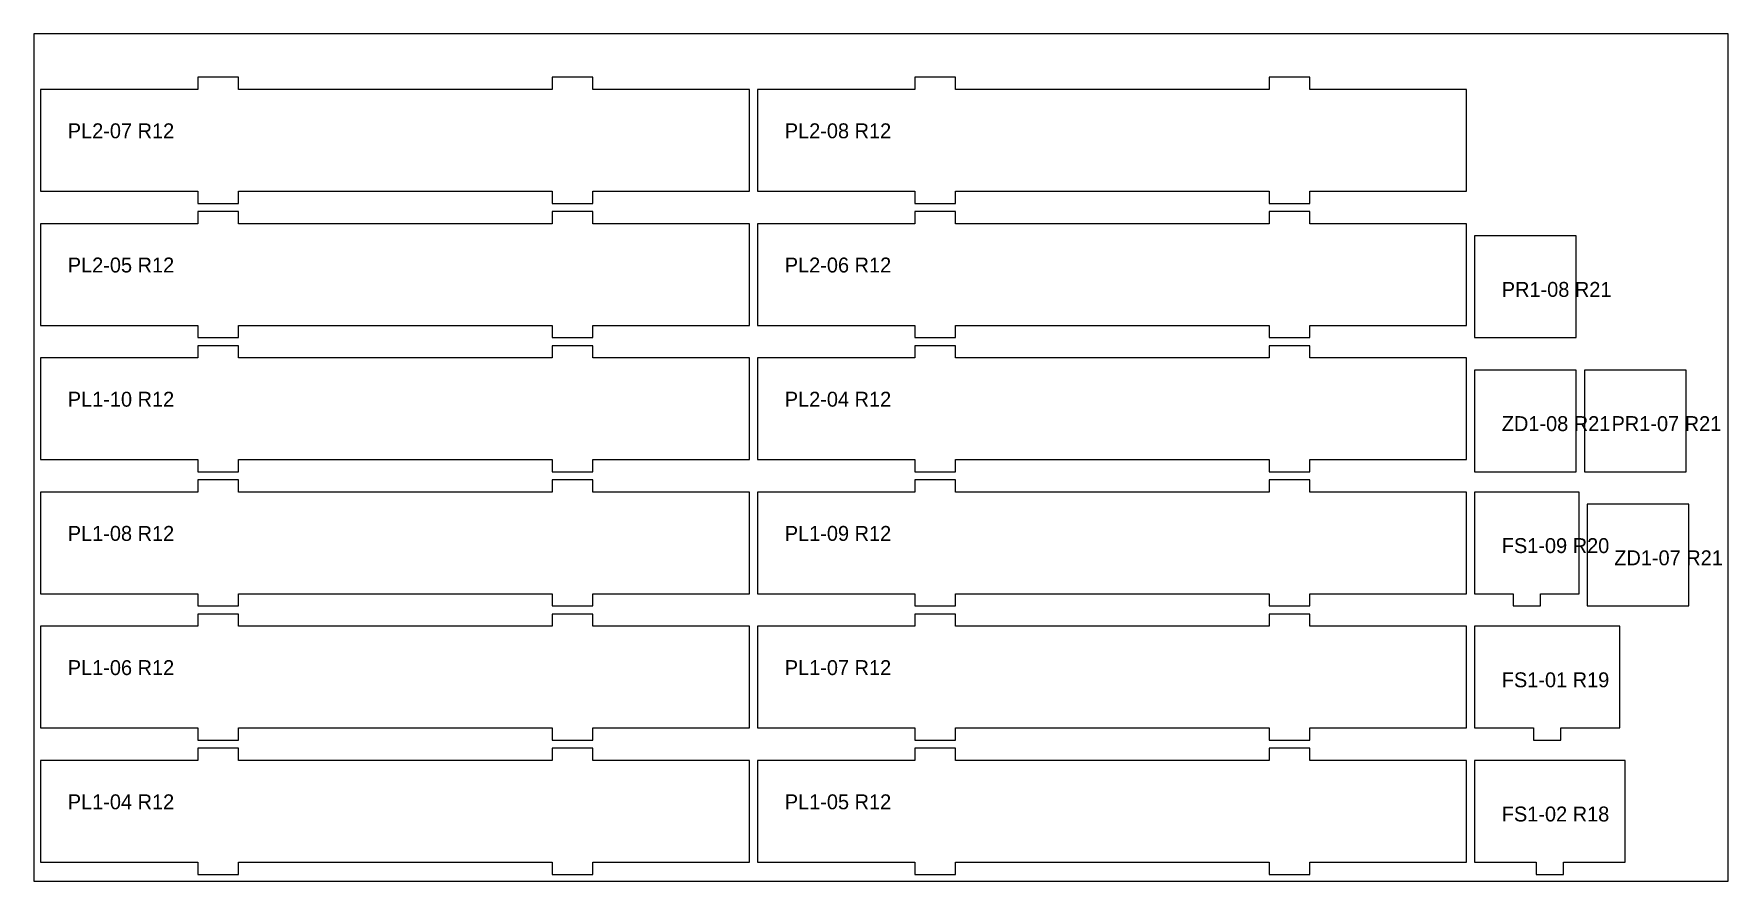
# Model space of a CAD drawing. Header units: millimetres. Extents: x 0 to 2500, y 0 to 1250.
import ezdxf

# ---------------------------------------------------------------- set-up
doc = ezdxf.new("R2010")
doc.units = ezdxf.units.MM
for name, color, linetype in [('CUT_OUTER', 1, 'CONTINUOUS'), ('ENGRAVE', 2, 'CONTINUOUS'), ('SHEET', 8, 'CONTINUOUS')]:
    doc.layers.add(name, color=color, linetype=linetype)

msp = doc.modelspace()

# ---------------------------------------------------------------- linework, layer by layer
at = {"layer": 'CUT_OUTER'}
for points in [[(10, 1018), (242, 1018), (242, 1000), (302, 1000), (302, 1018), (765, 1018), (765, 1000), (825, 1000), (825, 1018), (1056, 1018), (1056, 1168), (825, 1168), (825, 1186), (765, 1186), (765, 1168), (302, 1168), (302, 1186), (242, 1186), (242, 1168), (10, 1168)], [(1068, 1018), (1300, 1018), (1300, 1000), (1360, 1000), (1360, 1018), (1823, 1018), (1823, 1000), (1883, 1000), (1883, 1018), (2114, 1018), (2114, 1168), (1883, 1168), (1883, 1186), (1823, 1186), (1823, 1168), (1360, 1168), (1360, 1186), (1300, 1186), (1300, 1168), (1068, 1168)], [(10, 820), (242, 820), (242, 802), (302, 802), (302, 820), (765, 820), (765, 802), (825, 802), (825, 820), (1056, 820), (1056, 970), (825, 970), (825, 988), (765, 988), (765, 970), (302, 970), (302, 988), (242, 988), (242, 970), (10, 970)], [(1068, 820), (1300, 820), (1300, 802), (1360, 802), (1360, 820), (1823, 820), (1823, 802), (1883, 802), (1883, 820), (2114, 820), (2114, 970), (1883, 970), (1883, 988), (1823, 988), (1823, 970), (1360, 970), (1360, 988), (1300, 988), (1300, 970), (1068, 970)], [(2126, 802), (2276, 802), (2276, 952), (2126, 952)], [(10, 622), (242, 622), (242, 604), (302, 604), (302, 622), (765, 622), (765, 604), (825, 604), (825, 622), (1056, 622), (1056, 772), (825, 772), (825, 790), (765, 790), (765, 772), (302, 772), (302, 790), (242, 790), (242, 772), (10, 772)], [(1068, 622), (1300, 622), (1300, 604), (1360, 604), (1360, 622), (1823, 622), (1823, 604), (1883, 604), (1883, 622), (2114, 622), (2114, 772), (1883, 772), (1883, 790), (1823, 790), (1823, 772), (1360, 772), (1360, 790), (1300, 790), (1300, 772), (1068, 772)], [(2126, 604), (2276, 604), (2276, 754), (2126, 754)], [(2288, 604), (2438, 604), (2438, 754), (2288, 754)], [(10, 424), (242, 424), (242, 406), (302, 406), (302, 424), (765, 424), (765, 406), (825, 406), (825, 424), (1056, 424), (1056, 574), (825, 574), (825, 592), (765, 592), (765, 574), (302, 574), (302, 592), (242, 592), (242, 574), (10, 574)], [(1068, 424), (1300, 424), (1300, 406), (1360, 406), (1360, 424), (1823, 424), (1823, 406), (1883, 406), (1883, 424), (2114, 424), (2114, 574), (1883, 574), (1883, 592), (1823, 592), (1823, 574), (1360, 574), (1360, 592), (1300, 592), (1300, 574), (1068, 574)], [(2126, 424), (2183, 424), (2183, 406), (2223, 406), (2223, 424), (2280, 424), (2280, 574), (2126, 574)], [(2292, 406), (2442, 406), (2442, 556), (2292, 556)], [(10, 226), (242, 226), (242, 208), (302, 208), (302, 226), (765, 226), (765, 208), (825, 208), (825, 226), (1056, 226), (1056, 376), (825, 376), (825, 394), (765, 394), (765, 376), (302, 376), (302, 394), (242, 394), (242, 376), (10, 376)], [(1068, 226), (1300, 226), (1300, 208), (1360, 208), (1360, 226), (1823, 226), (1823, 208), (1883, 208), (1883, 226), (2114, 226), (2114, 376), (1883, 376), (1883, 394), (1823, 394), (1823, 376), (1360, 376), (1360, 394), (1300, 394), (1300, 376), (1068, 376)], [(2126, 226), (2213, 226), (2213, 208), (2253, 208), (2253, 226), (2340, 226), (2340, 376), (2126, 376)], [(10, 28), (242, 28), (242, 10), (302, 10), (302, 28), (765, 28), (765, 10), (825, 10), (825, 28), (1056, 28), (1056, 178), (825, 178), (825, 196), (765, 196), (765, 178), (302, 178), (302, 196), (242, 196), (242, 178), (10, 178)], [(1068, 28), (1300, 28), (1300, 10), (1360, 10), (1360, 28), (1823, 28), (1823, 10), (1883, 10), (1883, 28), (2114, 28), (2114, 178), (1883, 178), (1883, 196), (1823, 196), (1823, 178), (1360, 178), (1360, 196), (1300, 196), (1300, 178), (1068, 178)], [(2126, 28), (2217, 28), (2217, 10), (2257, 10), (2257, 28), (2348, 28), (2348, 178), (2126, 178)]]:
    msp.add_lwpolyline(points, close=True, dxfattribs=at)
at = {"layer": 'SHEET'}
msp.add_lwpolyline([(0, 0), (2500, 0), (2500, 1250), (0, 1250)], close=True, dxfattribs=at)

# ---------------------------------------------------------------- texts
at = {"layer": 'ENGRAVE'}
for s, p in [('PL2-07 R12', (50, 1096)), ('PL2-08 R12', (1108, 1096)), ('PL2-05 R12', (50, 898)), ('PL2-06 R12', (1108, 898)), ('PR1-08 R21', (2166, 862)), ('PL1-10 R12', (50, 700)), ('PL2-04 R12', (1108, 700)), ('ZD1-08 R21', (2166, 664)), ('PR1-07 R21', (2328, 664)), ('PL1-08 R12', (50, 502)), ('PL1-09 R12', (1108, 502)), ('FS1-09 R20', (2166, 484)), ('ZD1-07 R21', (2332, 466)), ('PL1-06 R12', (50, 304)), ('PL1-07 R12', (1108, 304)), ('FS1-01 R19', (2166, 286)), ('PL1-04 R12', (50, 106)), ('PL1-05 R12', (1108, 106)), ('FS1-02 R18', (2166, 88))]:
    msp.add_text(s, height=22, dxfattribs=at).set_placement(p)

doc.saveas('drawing.dxf')
